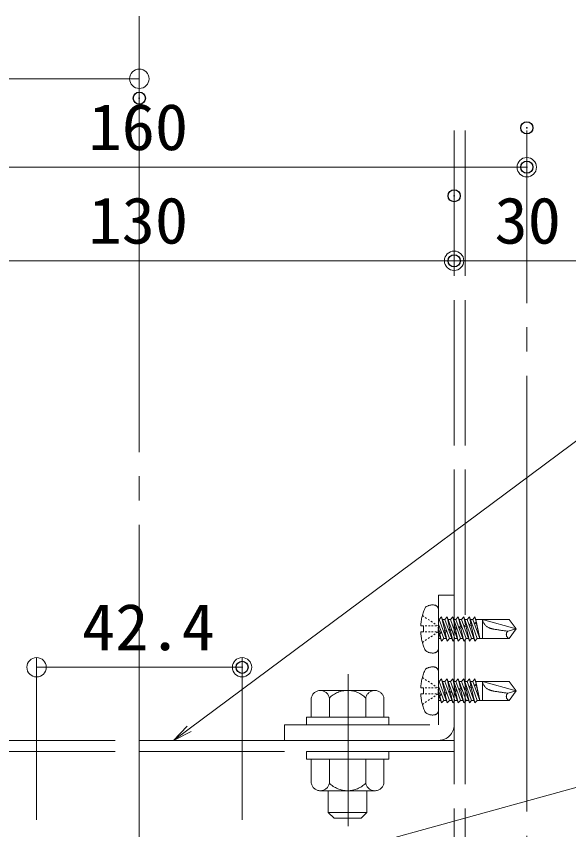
# Model space of a CAD drawing. Units: millimetres, scale not verified. Extents: x -800 to 804, y -551 to 557.
# Drawn here: x -474.4 to -360.3, y -117.3 to 50.7 of the extents above; entities that cross this region are included whole.
import ezdxf
from ezdxf.enums import TextEntityAlignment as Align

# ---------------------------------------------------------------- set-up
doc = ezdxf.new("R2010")
doc.units = ezdxf.units.MM
doc.header["$LTSCALE"] = 5
doc.header["$PDMODE"] = 32
doc.header["$PDSIZE"] = 2.5
for name, pattern in [('DASHED3', [4, 3, -1]), ('LONG_CHAIN', [21, 18, -1, 1, -1]), ('LONG_DASHED1', [7, 6, -1])]:
    doc.linetypes.add(name, pattern=pattern)
for name, color, linetype, lineweight in [('0-8_6文字', 1, 'Continuous', 9), ('0-9_0', 4, 'Continuous', 9), ('0-B_shade', 6, 'LONG_DASHED1', 9), ('0-C_CENTER', 7, 'LONG_CHAIN', 9), ('0-D_中心線', 1, 'LONG_CHAIN', 9), ('1-2_製品', 6, 'DASHED3', 9)]:
    doc.layers.add(name, color=color, linetype=linetype, lineweight=lineweight)
doc.layers.add('0-A_DEFPOINTS', color=1, linetype='Continuous')
doc.styles.add('ＭＳ ゴシック', font='')
doc.styles.get('ＭＳ ゴシック').set_extended_font_data('MS Gothic')

# ---------------------------------------------------------------- blocks, each defined once
blk = doc.blocks.new('_ORIGIN')
at = {"layer": '0-9_0', "color": 1}
blk.add_line((0, 0), (-5, 0), dxfattribs=at)
blk.add_circle((0, 0), 2.5, dxfattribs=at)
blk = doc.blocks.new('MLeader11')
at = {"layer": '0-8_6文字', "color": 2}
blk.add_line((-441.926, -98.889), (-438.716, -96.503), dxfattribs=at)
at = {"layer": '0-8_6文字'}
blk.add_lwpolyline([(-438.716, -96.503), (-332.644, -17.637), (-331.204, -17.637)], dxfattribs=at)
at = {"layer": '0-8_6文字', "color": 2}
blk.add_lwpolyline([(-438.319, -97.038), (-441.926, -98.889), (-439.114, -95.968)], dxfattribs=at)
blk = doc.blocks.new('MLeader14')
at = {"layer": '0-8_6文字'}
blk.add_line((-340.714, -104.01), (-271.095, -104.01), dxfattribs=at)
at = {"layer": '0-8_6文字', "color": 2}
blk.add_line((-427.781, -127.676), (-423.926, -126.611), dxfattribs=at)
at = {"layer": '0-8_6文字'}
blk.add_lwpolyline([(-423.926, -126.611), (-342.154, -104.01), (-340.714, -104.01)], dxfattribs=at)
at = {"layer": '0-8_6文字', "color": 2}
blk.add_lwpolyline([(-423.748, -127.253), (-427.781, -127.676), (-424.104, -125.968)], dxfattribs=at)
at = {"layer": '0-8_6文字', "color": 2, "style": 'ＭＳ ゴシック', "width": 0.75}
blk.add_text('4-M6現場タップ', height=9.604, dxfattribs=at).set_placement((-341.354, -104.006), align=Align.BOTTOM_LEFT)

msp = doc.modelspace()

# ---------------------------------------------------------------- linework, layer by layer
at = {"layer": '0-8_6文字'}
for p, q in [((-448.995, 37.746), (-690.095, 37.746)), ((-368.995, 23.604), (-368.995, 17.474)), ((-524.995, 19.474), (-372.995, 19.474)), ((-383.995, 9.589), (-383.995, -1.841)), ((-383.995, 9.589), (-383.995, -1.841)), ((-509.995, 0.159), (-387.995, 0.159)), ((-357.995, 0.159), (-379.995, 0.159)), ((-470.208, -115.321), (-470.208, -81.8)), ((-427.781, -115.321), (-427.781, -81.8)), ((-466.208, -83.8), (-431.781, -83.8))]:
    msp.add_line(p, q, dxfattribs=at)
at = {"layer": '0-9_0', "color": 6, "linetype": 'LONG_CHAIN'}
msp.add_line((-405.895, -85.196), (-405.895, -116.629), dxfattribs=at)
at = {"layer": '0-A_DEFPOINTS'}
for p in [(-448.995, 33.746), (-368.995, 27.604), (-368.995, 19.474), (-383.995, 13.589), (-383.995, 0.159), (-427.781, -83.8)]:
    msp.add_point(p, dxfattribs=at)
at = {"layer": '0-B_shade'}
for p, q in [((-383.995, 27.03), (-383.995, -533.578)), ((-381.695, 27.03), (-381.695, -533.578)), ((-383.995, -95.689), (-383.995, -68.889)), ((-400.365, -88.589), (-411.624, -88.589)), ((-413.495, -94.089), (-413.495, -90.147)), ((-409.747, -94.089), (-409.747, -90.147)), ((-402.242, -94.089), (-402.242, -90.147)), ((-398.495, -94.089), (-398.495, -90.147)), ((-413.495, -94.089), (-398.495, -94.089)), ((-409.995, -94.089), (-401.995, -94.089)), ((-383.995, -98.889), (-513.995, -98.889)), ((-418.995, -98.889), (-387.195, -98.889)), ((-383.995, -101.189), (-513.995, -101.189)), ((-413.495, -102.789), (-413.495, -107.732)), ((-398.495, -102.789), (-413.495, -102.789)), ((-409.747, -102.789), (-409.747, -107.732)), ((-402.242, -102.789), (-402.242, -107.732)), ((-398.495, -102.789), (-398.495, -107.732)), ((-411.624, -109.289), (-400.365, -109.289)), ((-409.995, -109.289), (-409.995, -113.789)), ((-401.995, -109.289), (-401.995, -113.789)), ((-409.995, -113.789), (-408.795, -114.989)), ((-409.995, -113.789), (-401.995, -113.789)), ((-401.995, -113.789), (-403.195, -114.989)), ((-408.795, -114.989), (-403.195, -114.989))]:
    msp.add_line(p, q, dxfattribs=at)
for points in [[(-383.995, -68.889), (-387.195, -68.889), (-387.195, -95.689)], [(-418.995, -98.889), (-418.995, -95.689), (-387.195, -95.689)]]:
    msp.add_lwpolyline(points, dxfattribs=at)
for points in [[(-414.495, -94.089), (-414.495, -95.689), (-397.495, -95.689), (-397.495, -94.089)], [(-414.495, -101.189), (-414.495, -102.789), (-397.495, -102.789), (-397.495, -101.189)]]:
    msp.add_lwpolyline(points, close=True, dxfattribs=at)
for centre, radius, start, end in [((-411.621, -90.495), 1.906, 10.52945, 169.47055), ((-405.995, -93.889), 5.3, 44.92181, 135.07819), ((-400.368, -90.495), 1.906, 10.52945, 169.47055), ((-387.195, -95.689), 3.2, 270, 0), ((-411.621, -107.384), 1.906, 190.52945, 349.47055), ((-405.995, -103.989), 5.3, 224.92181, 315.07819), ((-400.368, -107.384), 1.906, 190.52945, 349.47055)]:
    msp.add_arc(centre, radius, start, end, dxfattribs=at)
at = {"layer": '0-C_CENTER', "color": 5}
msp.add_line((-368.995, -533.578), (-368.995, 27.03), dxfattribs=at)
at = {"layer": '0-D_中心線'}
msp.add_line((-448.995, 50.653), (-448.995, -526.518), dxfattribs=at)
at = {"layer": '1-2_製品'}
for p, q in [((-387.195, -71.936), (-387.195, -79.843)), ((-390.551, -73.12), (-390.257, -73.315)), ((-389.963, -73.51), (-389.669, -73.706)), ((-389.376, -73.901), (-389.082, -74.096)), ((-386.582, -73.405), (-387.049, -73.952)), ((-386.582, -73.405), (-385.935, -76.206)), ((-384.968, -77.827), (-386.582, -73.405)), ((-385.435, -73.405), (-385.902, -73.952)), ((-385.435, -73.405), (-384.855, -75.916)), ((-383.82, -77.827), (-385.435, -73.405)), ((-384.288, -73.405), (-384.755, -73.952)), ((-384.288, -73.405), (-383.775, -75.627)), ((-382.673, -77.827), (-384.288, -73.405)), ((-383.14, -73.405), (-383.608, -73.952)), ((-381.526, -77.827), (-383.14, -73.405)), ((-383.14, -73.405), (-382.694, -75.337)), ((-381.993, -73.405), (-382.46, -73.952)), ((-380.379, -77.827), (-381.993, -73.405)), ((-381.993, -73.405), (-381.614, -75.048)), ((-380.846, -73.405), (-381.313, -73.952)), ((-379.232, -77.827), (-380.846, -73.405)), ((-380.846, -73.405), (-380.534, -74.758)), ((-379.699, -73.405), (-380.166, -73.952)), ((-379.699, -73.405), (-379.45, -74.475)), ((-379.499, -73.952), (-379.699, -73.405)), ((-378.15, -73.902), (-378.15, -77.877)), ((-378.15, -73.902), (-371.195, -75.889)), ((-372.638, -73.902), (-378.15, -73.902)), ((-372.638, -73.902), (-371.195, -75.889)), ((-389.968, -75.268), (-389.637, -75.268)), ((-389.306, -75.268), (-388.975, -75.268)), ((-388.788, -74.292), (-388.494, -74.487)), ((-388.644, -75.268), (-388.312, -75.268)), ((-388.2, -74.682), (-387.906, -74.878)), ((-387.981, -75.268), (-387.65, -75.268)), ((-387.613, -75.073), (-387.319, -75.268)), ((-387.319, -75.517), (-387.319, -75.765)), ((-387.195, -73.952), (-387.049, -73.952)), ((-386.115, -77.827), (-387.195, -74.869)), ((-387.049, -73.952), (-385.435, -78.373)), ((-386.382, -73.952), (-385.902, -73.952)), ((-385.902, -73.952), (-384.288, -78.373)), ((-385.235, -73.952), (-384.755, -73.952)), ((-384.755, -73.952), (-383.14, -78.373)), ((-384.088, -73.952), (-383.608, -73.952)), ((-383.608, -73.952), (-381.993, -78.373)), ((-382.694, -75.337), (-382.997, -75.624)), ((-382.941, -73.952), (-382.46, -73.952)), ((-382.39, -75.461), (-382.694, -75.337)), ((-382.605, -75.725), (-382.39, -75.461)), ((-382.46, -73.952), (-380.846, -78.373)), ((-381.614, -75.048), (-381.952, -75.344)), ((-381.952, -75.344), (-381.525, -75.435)), ((-381.794, -73.952), (-381.313, -73.952)), ((-381.345, -75.181), (-381.614, -75.048)), ((-381.525, -75.435), (-381.345, -75.181)), ((-381.525, -75.435), (-380.846, -78.373)), ((-381.313, -73.952), (-379.699, -78.373)), ((-380.534, -74.758), (-380.907, -75.064)), ((-380.907, -75.064), (-380.444, -75.146)), ((-380.647, -73.952), (-380.166, -73.952)), ((-380.3, -74.901), (-380.534, -74.758)), ((-380.444, -75.146), (-380.3, -74.901)), ((-380.444, -75.146), (-379.699, -78.373)), ((-380.166, -73.952), (-378.669, -77.827)), ((-379.453, -74.469), (-379.846, -74.78)), ((-379.846, -74.78), (-379.364, -74.856)), ((-379.499, -73.952), (-378.669, -77.827)), ((-379.499, -73.952), (-378.15, -73.952)), ((-379.35, -74.647), (-379.453, -74.469)), ((-379.364, -74.856), (-379.35, -74.647)), ((-379.361, -74.856), (-378.669, -77.827)), ((-390.3, -76.51), (-390.902, -76.51)), ((-389.968, -76.51), (-389.637, -76.51)), ((-389.306, -76.51), (-388.975, -76.51)), ((-388.644, -76.51), (-388.312, -76.51)), ((-388.2, -77.096), (-387.906, -76.901)), ((-387.981, -76.51), (-387.65, -76.51)), ((-387.613, -76.706), (-387.319, -76.51)), ((-387.319, -76.014), (-387.319, -76.262)), ((-387.195, -75.72), (-387.016, -76.495)), ((-387.195, -76.695), (-386.582, -78.373)), ((-387.016, -76.495), (-387.177, -76.744)), ((-387.177, -76.744), (-386.926, -76.883)), ((-386.57, -76.581), (-387.016, -76.495)), ((-386.926, -76.883), (-386.57, -76.581)), ((-386.926, -76.883), (-386.582, -78.373)), ((-385.935, -76.206), (-386.132, -76.464)), ((-386.132, -76.464), (-385.846, -76.593)), ((-385.525, -76.301), (-385.935, -76.206)), ((-385.846, -76.593), (-385.525, -76.301)), ((-384.855, -75.916), (-385.087, -76.184)), ((-385.087, -76.184), (-384.766, -76.304)), ((-384.48, -76.021), (-384.855, -75.916)), ((-384.766, -76.304), (-384.48, -76.021)), ((-384.766, -76.304), (-384.288, -78.373)), ((-383.775, -75.627), (-384.042, -75.904)), ((-384.042, -75.904), (-383.685, -76.014)), ((-383.435, -75.741), (-383.775, -75.627)), ((-383.685, -76.014), (-383.435, -75.741)), ((-382.997, -75.624), (-382.605, -75.725)), ((-372.922, -76.352), (-371.195, -75.889)), ((-371.195, -75.889), (-372.638, -77.877)), ((-390.551, -78.659), (-390.257, -78.464)), ((-389.963, -78.268), (-389.669, -78.073)), ((-389.376, -77.878), (-389.082, -77.682)), ((-388.788, -77.487), (-388.494, -77.292)), ((-387.195, -77.827), (-386.781, -77.827)), ((-386.582, -78.373), (-386.115, -77.827)), ((-386.115, -77.827), (-385.634, -77.827)), ((-384.968, -77.827), (-384.487, -77.827)), ((-384.288, -78.373), (-383.82, -77.827)), ((-383.82, -77.827), (-383.34, -77.827)), ((-382.673, -77.827), (-382.193, -77.827)), ((-381.526, -77.827), (-381.046, -77.827)), ((-380.846, -78.373), (-380.379, -77.827)), ((-380.379, -77.827), (-379.898, -77.827)), ((-379.699, -78.373), (-379.232, -77.827)), ((-379.232, -77.827), (-378.15, -77.827)), ((-378.15, -77.877), (-372.638, -77.877)), ((-387.195, -84.736), (-387.195, -92.643)), ((-390.551, -85.92), (-390.257, -86.115)), ((-389.963, -86.31), (-389.669, -86.506)), ((-389.376, -86.701), (-389.082, -86.896)), ((-388.788, -87.092), (-388.494, -87.287)), ((-387.195, -86.752), (-387.049, -86.752)), ((-386.582, -86.205), (-387.049, -86.752)), ((-387.049, -86.752), (-385.435, -91.173)), ((-386.582, -86.205), (-385.935, -89.006)), ((-384.968, -90.627), (-386.582, -86.205)), ((-386.382, -86.752), (-385.902, -86.752)), ((-385.435, -86.205), (-385.902, -86.752)), ((-385.902, -86.752), (-384.288, -91.173)), ((-385.435, -86.205), (-384.855, -88.716)), ((-383.82, -90.627), (-385.435, -86.205)), ((-385.235, -86.752), (-384.755, -86.752)), ((-384.288, -86.205), (-384.755, -86.752)), ((-384.755, -86.752), (-383.14, -91.173)), ((-384.288, -86.205), (-383.775, -88.427)), ((-382.673, -90.627), (-384.288, -86.205)), ((-384.088, -86.752), (-383.608, -86.752)), ((-383.14, -86.205), (-383.608, -86.752)), ((-383.608, -86.752), (-381.993, -91.173)), ((-381.526, -90.627), (-383.14, -86.205)), ((-383.14, -86.205), (-382.694, -88.137)), ((-382.941, -86.752), (-382.46, -86.752)), ((-381.993, -86.205), (-382.46, -86.752)), ((-382.46, -86.752), (-380.846, -91.173)), ((-380.379, -90.627), (-381.993, -86.205)), ((-381.993, -86.205), (-381.614, -87.848)), ((-381.794, -86.752), (-381.313, -86.752)), ((-380.846, -86.205), (-381.313, -86.752)), ((-381.313, -86.752), (-379.699, -91.173)), ((-379.232, -90.627), (-380.846, -86.205)), ((-380.846, -86.205), (-380.534, -87.558)), ((-380.647, -86.752), (-380.166, -86.752)), ((-379.699, -86.205), (-380.166, -86.752)), ((-380.166, -86.752), (-378.669, -90.627)), ((-379.453, -87.269), (-379.846, -87.58)), ((-379.699, -86.205), (-379.45, -87.275)), ((-379.499, -86.752), (-379.699, -86.205)), ((-379.499, -86.752), (-378.669, -90.627)), ((-379.499, -86.752), (-378.15, -86.752)), ((-379.35, -87.447), (-379.453, -87.269)), ((-378.15, -86.702), (-378.15, -90.677)), ((-378.15, -86.702), (-371.195, -88.689)), ((-372.638, -86.702), (-378.15, -86.702)), ((-372.638, -86.702), (-371.195, -88.689)), ((-389.968, -88.068), (-389.637, -88.068)), ((-389.306, -88.068), (-388.975, -88.068)), ((-388.644, -88.068), (-388.312, -88.068)), ((-388.2, -87.482), (-387.906, -87.678)), ((-387.981, -88.068), (-387.65, -88.068)), ((-387.613, -87.873), (-387.319, -88.068)), ((-387.319, -88.317), (-387.319, -88.565)), ((-387.319, -88.814), (-387.319, -89.062)), ((-386.115, -90.627), (-387.195, -87.669)), ((-387.195, -88.52), (-387.016, -89.295)), ((-385.935, -89.006), (-386.132, -89.264)), ((-385.525, -89.101), (-385.935, -89.006)), ((-384.855, -88.716), (-385.087, -88.984)), ((-385.087, -88.984), (-384.766, -89.104)), ((-384.48, -88.821), (-384.855, -88.716)), ((-384.766, -89.104), (-384.48, -88.821)), ((-383.775, -88.427), (-384.042, -88.704)), ((-384.042, -88.704), (-383.685, -88.814)), ((-383.435, -88.541), (-383.775, -88.427)), ((-383.685, -88.814), (-383.435, -88.541)), ((-382.694, -88.137), (-382.997, -88.424)), ((-382.997, -88.424), (-382.605, -88.525)), ((-382.39, -88.261), (-382.694, -88.137)), ((-382.605, -88.525), (-382.39, -88.261)), ((-381.614, -87.848), (-381.952, -88.144)), ((-381.952, -88.144), (-381.525, -88.235)), ((-381.345, -87.981), (-381.614, -87.848)), ((-381.525, -88.235), (-381.345, -87.981)), ((-381.525, -88.235), (-380.846, -91.173)), ((-380.534, -87.558), (-380.907, -87.864)), ((-380.907, -87.864), (-380.444, -87.946)), ((-380.3, -87.701), (-380.534, -87.558)), ((-380.444, -87.946), (-380.3, -87.701)), ((-380.444, -87.946), (-379.699, -91.173)), ((-379.846, -87.58), (-379.364, -87.656)), ((-379.364, -87.656), (-379.35, -87.447)), ((-379.361, -87.656), (-378.669, -90.627)), ((-372.922, -89.152), (-371.195, -88.689)), ((-371.195, -88.689), (-372.638, -90.677)), ((-390.3, -89.31), (-390.902, -89.31)), ((-389.968, -89.31), (-389.637, -89.31)), ((-389.376, -90.678), (-389.082, -90.482)), ((-389.306, -89.31), (-388.975, -89.31)), ((-388.788, -90.287), (-388.494, -90.092)), ((-388.644, -89.31), (-388.312, -89.31)), ((-388.2, -89.896), (-387.906, -89.701)), ((-387.981, -89.31), (-387.65, -89.31)), ((-387.613, -89.506), (-387.319, -89.31)), ((-387.195, -89.495), (-386.582, -91.173)), ((-387.195, -90.627), (-386.781, -90.627)), ((-387.016, -89.295), (-387.177, -89.544)), ((-387.177, -89.544), (-386.926, -89.683)), ((-386.57, -89.381), (-387.016, -89.295)), ((-386.926, -89.683), (-386.57, -89.381)), ((-386.926, -89.683), (-386.582, -91.173)), ((-386.582, -91.173), (-386.115, -90.627)), ((-386.132, -89.264), (-385.846, -89.393)), ((-386.115, -90.627), (-385.634, -90.627)), ((-385.846, -89.393), (-385.525, -89.101)), ((-384.968, -90.627), (-384.487, -90.627)), ((-384.766, -89.104), (-384.288, -91.173)), ((-384.288, -91.173), (-383.82, -90.627)), ((-383.82, -90.627), (-383.34, -90.627)), ((-382.673, -90.627), (-382.193, -90.627)), ((-381.526, -90.627), (-381.046, -90.627)), ((-380.846, -91.173), (-380.379, -90.627)), ((-380.379, -90.627), (-379.898, -90.627)), ((-379.699, -91.173), (-379.232, -90.627)), ((-379.232, -90.627), (-378.15, -90.627)), ((-378.15, -90.677), (-372.638, -90.677)), ((-390.551, -91.459), (-390.257, -91.264)), ((-389.963, -91.068), (-389.669, -90.873))]:
    msp.add_line(p, q, dxfattribs=at)
for points in [[(-390.902, -75.268), (-390.3, -75.268), (-390.3, -76.51)], [(-385.846, -76.593), (-385.435, -78.373), (-384.968, -77.827)], [(-383.685, -76.014), (-383.14, -78.373), (-382.673, -77.827)], [(-382.605, -75.725), (-381.993, -78.373), (-381.526, -77.827)], [(-390.902, -88.068), (-390.3, -88.068), (-390.3, -89.31)], [(-383.685, -88.814), (-383.14, -91.173), (-382.673, -90.627)], [(-382.605, -88.525), (-381.993, -91.173), (-381.526, -90.627)], [(-385.846, -89.393), (-385.435, -91.173), (-384.968, -90.627)]]:
    msp.add_lwpolyline(points, dxfattribs=at)
for centre, radius, start, end in [((-380.364, -75.889), 10.557, 154.94239, 176.62771), ((-388.437, -73.405), 2.484, 80.40593, 126.8699), ((-388.188, -71.936), 0.994, 0, 80.40593), ((-375.92, -73.554), 2.257, 188.87181, 243.84221), ((-375.293, -72.278), 3.679, 243.84221, 260.52001), ((-380.364, -75.889), 10.557, 183.37229, 205.05761), ((-361.146, 12.445), 89.575, 260.52001, 262.4454), ((-372.297, -77.024), 0.918, 132.9449, 248.14522), ((-388.437, -78.373), 2.484, 233.1301, 279.59407), ((-388.188, -79.843), 0.994, 279.59407, 0), ((-388.437, -86.205), 2.484, 80.40593, 126.8699), ((-388.188, -84.736), 0.994, 0, 80.40593), ((-380.364, -88.689), 10.557, 154.94239, 176.62771), ((-375.92, -86.354), 2.257, 188.87181, 243.84221), ((-375.293, -85.078), 3.679, 243.84221, 260.52001), ((-361.146, -0.355), 89.575, 260.52001, 262.4454), ((-380.364, -88.689), 10.557, 183.37229, 205.05761), ((-372.297, -89.824), 0.918, 132.9449, 248.14522), ((-388.437, -91.173), 2.484, 233.1301, 279.59407), ((-388.188, -92.643), 0.994, 279.59407, 0)]:
    msp.add_arc(centre, radius, start, end, dxfattribs=at)

# ---------------------------------------------------------------- block references
at = {"layer": '0-8_6文字', "xscale": 0.8, "yscale": 0.8}
for p, rotation in [((-448.995, 37.746), 90), ((-383.995, 0.159), 180), ((-470.208, -83.8), 180)]:
    msp.add_blockref('_ORIGIN', p, dxfattribs=dict(at, rotation=rotation))
for p in [(-368.995, 19.474), (-383.995, 0.159), (-427.781, -83.8)]:
    msp.add_blockref('_ORIGIN', p, dxfattribs=at)
at = {"layer": '0-8_6文字'}
for name in ['MLeader11', 'MLeader14']:
    msp.add_blockref(name, (0, 0), dxfattribs=at)

# ---------------------------------------------------------------- texts
at = {"layer": '0-8_6文字', "color": 2, "style": 'ＭＳ ゴシック', "width": 1.05}
for s, p in [('160', (-459.495, 20.123)), ('130', (-459.495, 0.808)), ('30', (-375.661, 0.808)), ('42.4', (-460.828, -83.15))]:
    msp.add_text(s, height=9.604, dxfattribs=at).set_placement(p, align=Align.BOTTOM_LEFT)

doc.saveas('drawing.dxf')
